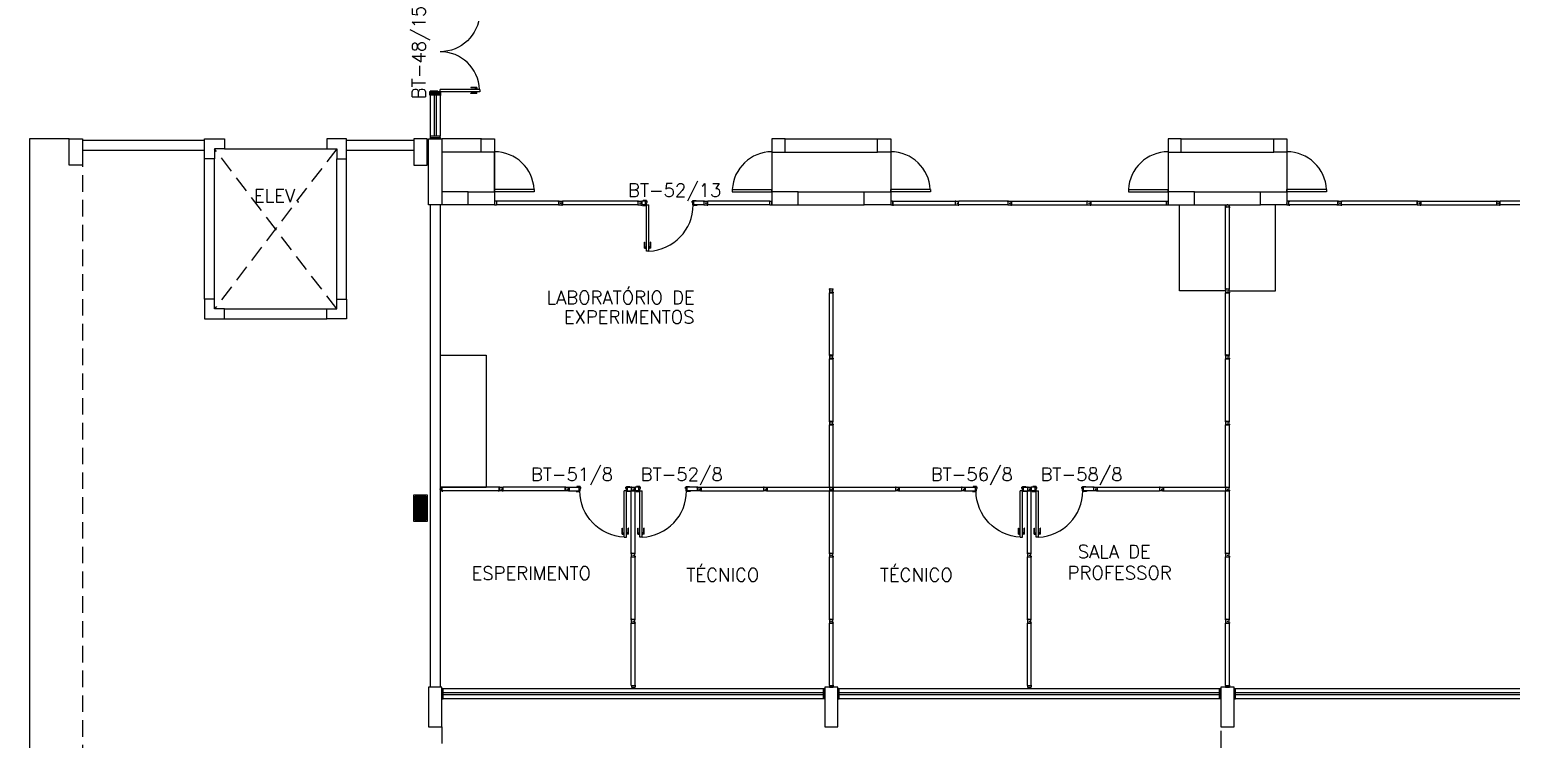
# Model space of a CAD drawing. Header units: millimetres. Extents: x 2069 to 2250, y 1124 to 1284.
# Drawn here: x 2113.95 to 2136.39, y 1190.8 to 1201.54 of the extents above; entities that cross this region are included whole.
import ezdxf

# ---------------------------------------------------------------- set-up
doc = ezdxf.new("R2010")
doc.units = ezdxf.units.MM
doc.linetypes.add('HIDDEN', pattern=[0.375, 0.25, -0.125])
for name, color, linetype in [('ALV', 2, 'Continuous'), ('BANC', 2, 'Continuous'), ('DIV', 2, 'Continuous'), ('DIV2', 2, 'Continuous'), ('ENDEREÇO', 2, 'Continuous'), ('JANELA', 1, 'Continuous'), ('MACANETA', 1, 'Continuous'), ('MARCO', 2, 'Continuous'), ('PAVIMENTO', 1, 'Continuous'), ('PILARES', 3, 'Continuous'), ('PISO', 1, 'Continuous'), ('PORTA', 2, 'Continuous'), ('PROJ', 1, 'HIDDEN'), ('TEXTO', 2, 'Continuous')]:
    doc.layers.add(name, color=color, linetype=linetype)
doc.styles.get("Standard").update_dxf_attribs({"font": 'arial.ttf'})
doc.styles.add('UNB-100', font='simplex.shx', dxfattribs={"height": 0.2})
doc.dimstyles.get("Standard").update_dxf_attribs({"dimtxt": 0.18, "dimasz": 0.18, "dimexe": 0.18, "dimexo": 0.0625, "dimgap": 0.09, "dimtad": 0, "dimtih": 1, "dimtoh": 1, "dimdec": 4, "dimzin": 0, "dimdsep": 46, "dimtxsty": 'Standard', "dimcen": 0.09, "dimadec": 0, "dimazin": 0, "dimtfac": 1, "dimtdec": 4, "dimtofl": 0, "dimtmove": 0, "dimatfit": 3, "dimfxl": 1, "dimtolj": 1, "dimtzin": 0, "dimarcsym": 0})

# ---------------------------------------------------------------- blocks, each defined once
blk = doc.blocks.new('DIV10')
for p, q in [((-0.0051, 0), (0.0051, 0)), ((0, -0.0051), (0, 0.0051)), ((0.0285, 0.0285), (0.9715, 0.0285)), ((0.0285, -0.0285), (0.0285, 0.0285)), ((0.9715, -0.0285), (0.9715, 0.0285)), ((0.9949, 0), (1.0051, 0)), ((1, -0.0051), (1, 0.0051)), ((0.0285, -0.0285), (0.9715, -0.0285))]:
    blk.add_line(p, q)
blk = doc.blocks.new('PL6')
for p, q in [((0, -0.1), (0, 0.1)), ((0, 0.1), (0.6, 0.1)), ((0.6, 0.1), (0.6, -0.1)), ((0.6, -0.1), (0, -0.1))]:
    blk.add_line(p, q)
blk = doc.blocks.new('PL4')
for p, q in [((0, 0.4), (0.2, 0.4)), ((0, 0), (0, 0.4)), ((0.2, 0.4), (0.2, 0)), ((0.2, 0), (0, 0))]:
    blk.add_line(p, q)
blk = doc.blocks.new('IMTT')
for p, q in [((-0.005, 0), (0.005, 0)), ((0.029, 0.029), (0, 0.029)), ((0, -0.028), (0, 0.029)), ((0.029, -0.028), (0, -0.028))]:
    blk.add_line(p, q)
blk = doc.blocks.new('MTT')
for p, q in [((-0.029, 0.018), (-0.029, 0.029)), ((-0.019, 0.029), (-0.029, 0.029)), ((-0.024, 0.018), (-0.029, 0.018)), ((-0.024, 0.018), (-0.024, -0.019)), ((-0.019, 0.024), (-0.019, 0.029)), ((-0.019, 0.024), (0.018, 0.024)), ((-0.005, 0), (0.005, 0)), ((0, -0.005), (0, 0.005)), ((0.018, 0.024), (0.018, 0.029)), ((0.018, 0.029), (0.029, 0.029)), ((0.024, 0.018), (0.029, 0.018)), ((0.024, 0.018), (0.024, -0.019)), ((0.029, 0.018), (0.029, 0.029)), ((-0.029, -0.019), (-0.024, -0.019)), ((-0.029, -0.019), (-0.029, -0.029)), ((-0.019, -0.029), (-0.029, -0.029)), ((0.018, -0.024), (-0.019, -0.024)), ((-0.019, -0.024), (-0.019, -0.029)), ((0.018, -0.024), (0.018, -0.029)), ((0.018, -0.029), (0.029, -0.029)), ((0.029, -0.019), (0.024, -0.019)), ((0.029, -0.019), (0.029, -0.029))]:
    blk.add_line(p, q)
blk = doc.blocks.new('DOOR60')
at = {"layer": 'MACANETA', "color": 1}
for p, q in [((-0.015, -0.465), (-0.01, -0.465)), ((-0.015, -0.555), (-0.015, -0.465)), ((-0.015, -0.555), (0.012, -0.555)), ((-0.01, -0.555), (-0.01, -0.465)), ((-0.01, -0.535), (0.012, -0.535)), ((0.012, -0.563), (0.012, -0.528)), ((0.012, -0.528), (0.015, -0.528)), ((0.012, -0.563), (0.015, -0.563)), ((0.053, -0.528), (0.05, -0.528)), ((0.053, -0.563), (0.05, -0.563)), ((0.053, -0.563), (0.053, -0.528)), ((0.075, -0.535), (0.053, -0.535)), ((0.08, -0.555), (0.053, -0.555)), ((0.08, -0.465), (0.075, -0.465)), ((0.075, -0.555), (0.075, -0.465)), ((0.08, -0.555), (0.08, -0.465))]:
    blk.add_line(p, q, dxfattribs=at)
at = {"layer": 'PORTA'}
for p, q in [((0.015, -0.6), (0.015, 0)), ((0.015, 0), (0.05, 0)), ((0.05, -0.6), (0.05, 0)), ((0.05, -0.6), (0.015, -0.6))]:
    blk.add_line(p, q, dxfattribs=at)
at = {"layer": 'PORTA', "color": 1}
blk.add_arc((0.02, 0), 0.6, 272.866, 0, dxfattribs=at)
blk = doc.blocks.new('PL')
for p, q in [((0.25, 0.25), (0.25, 0.45)), ((0.25, 0.45), (0.45, 0.45)), ((0.45, 0.45), (0.45, 0.25)), ((0.45, 0.25), (0.25, 0.25))]:
    blk.add_line(p, q)
blk = doc.blocks.new('PL10')
for p, q in [((-0.1, 1), (0.1, 1)), ((-0.1, 0), (-0.1, 1)), ((0.1, 1), (0.1, 0)), ((0.1, 0), (-0.1, 0))]:
    blk.add_line(p, q)
blk = doc.blocks.new('DIV12')
for p, q in [((-0.0051, 0), (0.0051, 0)), ((0, -0.0051), (0, 0.0051)), ((0.0285, 0.0285), (1.1715, 0.0285)), ((0.0285, -0.0285), (0.0285, 0.0285)), ((1.1715, -0.0285), (1.1715, 0.0285)), ((1.1949, 0), (1.2051, 0)), ((1.2, -0.0051), (1.2, 0.0051)), ((0.0285, -0.0285), (1.1715, -0.0285))]:
    blk.add_line(p, q)
blk = doc.blocks.new('DIV8')
for p, q in [((0.005, 0), (-0.005, 0)), ((0, 0.005), (0, -0.005)), ((0.024, 0.019), (0.028, 0.019)), ((0.024, 0.017), (0.024, 0.019)), ((0.024, 0.017), (0.028, 0.017)), ((0.028, 0.03), (0.043, 0.03)), ((0.028, 0.03), (0.028, 0.019)), ((0.028, 0.017), (0.028, -0.016)), ((0.769, 0.028), (0.03, 0.028)), ((0.03, 0.028), (0.03, -0.028)), ((0.043, 0.028), (0.043, 0.03)), ((0.757, 0.028), (0.757, 0.03)), ((0.771, 0.03), (0.757, 0.03)), ((0.769, 0.028), (0.769, -0.028)), ((0.771, 0.03), (0.771, 0.019)), ((0.776, 0.019), (0.771, 0.019)), ((0.771, 0.017), (0.771, -0.016)), ((0.776, 0.017), (0.771, 0.017)), ((0.776, 0.017), (0.776, 0.019)), ((0.805, 0), (0.795, 0)), ((0.8, 0.005), (0.8, -0.005)), ((0.024, -0.016), (0.028, -0.016)), ((0.024, -0.019), (0.024, -0.016)), ((0.024, -0.019), (0.028, -0.019)), ((0.028, -0.019), (0.028, -0.03)), ((0.028, -0.03), (0.043, -0.03)), ((0.769, -0.028), (0.03, -0.028)), ((0.043, -0.03), (0.043, -0.028)), ((0.757, -0.03), (0.757, -0.028)), ((0.771, -0.03), (0.757, -0.03)), ((0.776, -0.016), (0.771, -0.016)), ((0.776, -0.019), (0.771, -0.019)), ((0.771, -0.019), (0.771, -0.03)), ((0.776, -0.019), (0.776, -0.016))]:
    blk.add_line(p, q)
blk = doc.blocks.new('DOOR70')
at = {"layer": 'MACANETA', "color": 1}
for p, q in [((-0.015, -0.565), (-0.01, -0.565)), ((-0.015, -0.655), (-0.015, -0.565)), ((-0.015, -0.655), (0.012, -0.655)), ((-0.01, -0.655), (-0.01, -0.565)), ((-0.01, -0.635), (0.012, -0.635)), ((0.012, -0.663), (0.012, -0.628)), ((0.012, -0.628), (0.015, -0.628)), ((0.012, -0.663), (0.015, -0.663)), ((0.053, -0.628), (0.05, -0.628)), ((0.053, -0.663), (0.05, -0.663)), ((0.053, -0.663), (0.053, -0.628)), ((0.075, -0.635), (0.053, -0.635)), ((0.08, -0.655), (0.053, -0.655)), ((0.08, -0.565), (0.075, -0.565)), ((0.075, -0.655), (0.075, -0.565)), ((0.08, -0.655), (0.08, -0.565))]:
    blk.add_line(p, q, dxfattribs=at)
at = {"layer": 'PORTA'}
for p, q in [((0.015, -0.7), (0.015, 0)), ((0.015, 0), (0.05, 0)), ((0.05, -0.7), (0.05, 0)), ((0.05, -0.7), (0.015, -0.7))]:
    blk.add_line(p, q, dxfattribs=at)
at = {"layer": 'PORTA', "color": 1}
blk.add_arc((0.02, 0), 0.7, 272.4563, 0, dxfattribs=at)
blk = doc.blocks.new('*D64')
at = {"layer": 'ALV', "color": 0, "lineweight": -2, "transparency": 16777216}
for p, q in [((2131.993, 1190.928), (2131.993, 1188.865)), ((2150.193, 1190.928), (2150.193, 1188.865)), ((2132.173, 1189.045), (2140.284, 1189.045)), ((2150.013, 1189.045), (2141.902, 1189.045))]:
    blk.add_line(p, q, dxfattribs=at)
at = {"layer": 'ALV', "color": 0, "transparency": 16777216}
for points in [[(2132.173, 1189.075), (2132.173, 1189.015), (2131.993, 1189.045)], [(2150.013, 1189.075), (2150.013, 1189.015), (2150.193, 1189.045)]]:
    blk.add_solid(points, dxfattribs=at)
at = {"layer": 'DEFPOINTS', "color": 0, "transparency": 16777216}
for p in [(2131.993, 1190.99), (2150.193, 1190.99), (2150.193, 1189.045)]:
    blk.add_point(p, dxfattribs=at)
at = {"layer": 'ALV', "color": 0, "transparency": 16777216, "insert": (2141.093, 1189.045), "char_height": 0.2, "attachment_point": 5}
blk.add_mtext('\\A1;{\\H4.5x;FS}', dxfattribs=at)

msp = doc.modelspace()

# ---------------------------------------------------------------- linework, layer by layer
at = {"layer": 'ALV'}
for p, q in [((2120.01885, 1200.59039), (2120.01885, 1200.57039)), ((2120.16885, 1200.59039), (2120.01885, 1200.59039)), ((2120.16885, 1200.57039), (2120.01885, 1200.57039)), ((2120.16885, 1200.59039), (2120.16885, 1200.57039)), ((2116.60325, 1199.86627), (2114.75307, 1199.86627)), ((2119.77325, 1199.86627), (2118.75325, 1199.86627)), ((2120.01885, 1199.91039), (2120.01885, 1199.89039)), ((2120.01885, 1199.91039), (2120.16885, 1199.91039)), ((2120.16885, 1199.91039), (2120.16885, 1199.89039)), ((2120.79361, 1199.89039), (2120.19361, 1199.89039)), ((2125.39325, 1199.89039), (2126.79325, 1199.89039)), ((2131.39325, 1199.89039), (2132.79325, 1199.89039)), ((2116.60325, 1199.71627), (2114.75307, 1199.71627)), ((2116.60325, 1197.46627), (2116.60325, 1199.59039)), ((2116.75325, 1197.46627), (2116.75325, 1199.59039)), ((2118.60325, 1197.46627), (2118.60325, 1199.59039)), ((2119.77325, 1199.71627), (2118.75325, 1199.71627)), ((2118.75325, 1197.46627), (2118.75325, 1199.59039)), ((2120.79361, 1199.69039), (2120.19361, 1199.69039)), ((2120.99361, 1199.09039), (2120.99361, 1199.69039)), ((2125.39325, 1199.69039), (2126.79325, 1199.69039)), ((2131.39325, 1199.69039), (2132.79325, 1199.69039)), ((2120.01825, 1198.89039), (2120.01825, 1191.59039)), ((2120.16825, 1198.89039), (2120.16825, 1191.59039)), ((2120.59361, 1199.09039), (2120.19361, 1199.09039)), ((2120.89361, 1198.89039), (2120.19361, 1198.89039)), ((2125.59325, 1199.09039), (2126.59325, 1199.09039)), ((2125.59325, 1198.89039), (2126.08916, 1198.89039)), ((2126.08916, 1198.89039), (2126.59325, 1198.89039)), ((2131.59325, 1199.09039), (2132.59325, 1199.09039)), ((2131.59325, 1198.89039), (2132.59325, 1198.89039)), ((2116.90325, 1197.31627), (2118.45325, 1197.31627)), ((2116.90325, 1197.16627), (2118.45325, 1197.16627)), ((2120.19325, 1191.56539), (2120.19325, 1191.41539)), ((2125.99325, 1191.41539), (2125.99325, 1191.56539)), ((2126.19325, 1191.56539), (2126.19325, 1191.41539)), ((2131.99325, 1191.41539), (2131.99325, 1191.56539)), ((2132.19325, 1191.56539), (2132.19325, 1191.41539))]:
    msp.add_line(p, q, dxfattribs=at)
at = {"layer": 'BANC', "color": 1}
for p, q in [((2131.36475, 1197.59039), (2131.36475, 1198.89039)), ((2132.82175, 1197.59039), (2132.82175, 1198.89039)), ((2132.06975, 1197.59039), (2131.36475, 1197.59039)), ((2132.11675, 1197.59039), (2132.82175, 1197.59039)), ((2120.16825, 1196.61889), (2120.86825, 1196.61889)), ((2120.86825, 1196.61889), (2120.86825, 1194.61889))]:
    msp.add_line(p, q, dxfattribs=at)
at = {"layer": 'DIV'}
for p, q in [((2132.09835, 1198.89039), (2132.08815, 1198.89039)), ((2132.09325, 1198.88529), (2132.09325, 1198.89549)), ((2132.06275, 1198.86189), (2132.07475, 1198.86189)), ((2132.06275, 1198.86189), (2132.06275, 1198.8475)), ((2132.06475, 1198.8475), (2132.06275, 1198.8475)), ((2132.06475, 1197.62089), (2132.06475, 1198.85989)), ((2132.06475, 1198.85989), (2132.12175, 1198.85989)), ((2132.07675, 1198.86689), (2132.07475, 1198.86689)), ((2132.07475, 1198.86689), (2132.07475, 1198.86189)), ((2132.07675, 1198.86689), (2132.07675, 1198.86189)), ((2132.07675, 1198.86189), (2132.10975, 1198.86189)), ((2132.11175, 1198.86689), (2132.10975, 1198.86689)), ((2132.10975, 1198.86689), (2132.10975, 1198.86189)), ((2132.11175, 1198.86689), (2132.11175, 1198.86189)), ((2132.11175, 1198.86189), (2132.12375, 1198.86189)), ((2132.12175, 1197.62089), (2132.12175, 1198.85989)), ((2132.12375, 1198.8475), (2132.12175, 1198.8475)), ((2132.12375, 1198.86189), (2132.12375, 1198.8475)), ((2132.06275, 1197.61889), (2132.06275, 1197.63327)), ((2132.06475, 1197.63327), (2132.06275, 1197.63327)), ((2132.06275, 1197.61889), (2132.07475, 1197.61889)), ((2132.06475, 1197.62089), (2132.12175, 1197.62089)), ((2132.07475, 1197.61389), (2132.07475, 1197.61889)), ((2132.07675, 1197.61389), (2132.07475, 1197.61389)), ((2132.07675, 1197.61389), (2132.07675, 1197.61889)), ((2132.07675, 1197.61889), (2132.10975, 1197.61889)), ((2132.08815, 1197.59039), (2132.09835, 1197.59039)), ((2132.09325, 1197.58529), (2132.09325, 1197.59549)), ((2132.10975, 1197.61389), (2132.10975, 1197.61889)), ((2132.11175, 1197.61389), (2132.10975, 1197.61389)), ((2132.11175, 1197.61389), (2132.11175, 1197.61889)), ((2132.11175, 1197.61889), (2132.12375, 1197.61889)), ((2132.12375, 1197.63327), (2132.12175, 1197.63327)), ((2132.12375, 1197.61889), (2132.12375, 1197.63327)), ((2120.17335, 1194.59039), (2120.16315, 1194.59039)), ((2120.16825, 1194.58529), (2120.16825, 1194.59549)), ((2120.19175, 1194.60889), (2120.19175, 1194.60689)), ((2120.19175, 1194.60889), (2120.19675, 1194.60889)), ((2120.19175, 1194.60689), (2120.19675, 1194.60689)), ((2120.19175, 1194.57389), (2120.19175, 1194.57189)), ((2120.19175, 1194.57389), (2120.19675, 1194.57389)), ((2120.19175, 1194.57189), (2120.19675, 1194.57189)), ((2120.19675, 1194.60889), (2120.19675, 1194.62089)), ((2120.19675, 1194.62089), (2120.21113, 1194.62089)), ((2120.19675, 1194.57389), (2120.19675, 1194.60689)), ((2120.19675, 1194.55989), (2120.19675, 1194.57189)), ((2120.19675, 1194.55989), (2120.21113, 1194.55989)), ((2120.19875, 1194.56189), (2120.19875, 1194.61889)), ((2120.21113, 1194.62089), (2120.21113, 1194.61889)), ((2120.21113, 1194.56189), (2120.21113, 1194.55989))]:
    msp.add_line(p, q, dxfattribs=at)
at = {"layer": 'DIV2'}
for p, q in [((2123.19835, 1198.91889), (2123.18815, 1198.91889)), ((2123.19325, 1198.92399), (2123.19325, 1198.91379)), ((2123.22175, 1198.94739), (2123.22175, 1198.89039)), ((2123.28075, 1198.94739), (2123.22175, 1198.94739)), ((2123.28075, 1198.89039), (2123.22175, 1198.89039)), ((2123.23575, 1198.89039), (2123.23575, 1198.88039)), ((2123.24575, 1198.95739), (2123.24575, 1198.94739)), ((2123.29575, 1198.95739), (2123.24575, 1198.95739)), ((2123.28075, 1198.94739), (2123.29575, 1198.94739)), ((2123.28075, 1198.89039), (2123.28075, 1198.94739)), ((2123.28075, 1198.89039), (2123.28575, 1198.89039)), ((2123.28575, 1198.89039), (2123.29575, 1198.89039)), ((2123.28575, 1198.88039), (2123.28575, 1198.89039)), ((2123.29575, 1198.94739), (2123.29575, 1198.95739)), ((2123.30575, 1198.94739), (2123.29575, 1198.94739)), ((2123.29575, 1198.92539), (2123.30575, 1198.92539)), ((2123.29575, 1198.89039), (2123.29575, 1198.92539)), ((2123.30575, 1198.92539), (2123.30575, 1198.94739)), ((2123.98575, 1198.94739), (2123.99575, 1198.94739)), ((2123.98575, 1198.92539), (2123.98575, 1198.94739)), ((2123.99575, 1198.92539), (2123.98575, 1198.92539)), ((2123.99575, 1198.95739), (2124.04575, 1198.95739)), ((2123.99575, 1198.94739), (2123.99575, 1198.95739)), ((2124.01075, 1198.94739), (2123.99575, 1198.94739)), ((2123.99575, 1198.89039), (2123.99575, 1198.92539)), ((2124.00575, 1198.89039), (2123.99575, 1198.89039)), ((2124.01075, 1198.89039), (2124.00575, 1198.89039)), ((2124.00575, 1198.88039), (2124.00575, 1198.89039)), ((2124.16475, 1198.94739), (2124.01075, 1198.94739)), ((2124.01075, 1198.89039), (2124.01075, 1198.94739)), ((2124.16475, 1198.89039), (2124.01075, 1198.89039)), ((2124.04575, 1198.95739), (2124.04575, 1198.94739)), ((2124.05575, 1198.89039), (2124.05575, 1198.88039)), ((2124.16475, 1198.94739), (2124.16475, 1198.89039)), ((2124.19835, 1198.91889), (2124.18815, 1198.91889)), ((2124.19325, 1198.92399), (2124.19325, 1198.91379)), ((2126.98815, 1198.91889), (2126.99835, 1198.91889)), ((2126.99325, 1198.92399), (2126.99325, 1198.91379)), ((2127.01675, 1198.93739), (2127.02175, 1198.93739)), ((2127.01675, 1198.93539), (2127.01675, 1198.93739)), ((2127.01675, 1198.93539), (2127.02175, 1198.93539)), ((2127.01675, 1198.90239), (2127.02175, 1198.90239)), ((2127.01675, 1198.90039), (2127.01675, 1198.90239)), ((2127.01675, 1198.90039), (2127.02175, 1198.90039)), ((2127.02175, 1198.94939), (2127.03613, 1198.94939)), ((2127.02175, 1198.94939), (2127.02175, 1198.93739)), ((2127.02175, 1198.93539), (2127.02175, 1198.90239)), ((2127.02175, 1198.90039), (2127.02175, 1198.88839)), ((2127.02375, 1198.94739), (2127.02375, 1198.89039)), ((2128.76475, 1198.94739), (2128.02559, 1198.94739)), ((2128.76475, 1198.89039), (2128.02559, 1198.89039)), ((2134.98815, 1198.91889), (2134.99835, 1198.91889)), ((2134.99325, 1198.92399), (2134.99325, 1198.91379)), ((2135.02175, 1198.94739), (2135.02175, 1198.89039)), ((2135.02175, 1198.94739), (2136.16475, 1198.94739)), ((2135.02175, 1198.89039), (2136.16475, 1198.89039)), ((2136.16475, 1198.94739), (2136.16475, 1198.89039)), ((2136.18815, 1198.91889), (2136.19835, 1198.91889)), ((2136.19325, 1198.92399), (2136.19325, 1198.91379)), ((2123.23575, 1198.88039), (2123.28575, 1198.88039)), ((2124.05575, 1198.88039), (2124.00575, 1198.88039)), ((2127.02175, 1198.88839), (2127.03613, 1198.88839)), ((2122.24075, 1194.62889), (2122.24075, 1194.61889)), ((2122.29075, 1194.62889), (2122.24075, 1194.62889)), ((2122.29075, 1194.61889), (2122.29075, 1194.62889)), ((2122.99075, 1194.62889), (2123.04075, 1194.62889)), ((2122.99075, 1194.61889), (2122.99075, 1194.62889)), ((2123.04075, 1194.62889), (2123.04075, 1194.61889)), ((2123.14575, 1194.62889), (2123.14575, 1194.61889)), ((2123.19575, 1194.62889), (2123.14575, 1194.62889)), ((2123.19575, 1194.61889), (2123.19575, 1194.62889)), ((2123.89575, 1194.62889), (2123.94575, 1194.62889)), ((2123.89575, 1194.61889), (2123.89575, 1194.62889)), ((2123.94575, 1194.62889), (2123.94575, 1194.61889)), ((2128.24075, 1194.62889), (2128.24075, 1194.61889)), ((2128.29075, 1194.62889), (2128.24075, 1194.62889)), ((2128.29075, 1194.61889), (2128.29075, 1194.62889)), ((2128.99075, 1194.62889), (2129.04075, 1194.62889)), ((2128.99075, 1194.61889), (2128.99075, 1194.62889)), ((2129.04075, 1194.62889), (2129.04075, 1194.61889)), ((2129.14575, 1194.62889), (2129.14575, 1194.61889)), ((2129.19575, 1194.62889), (2129.14575, 1194.62889)), ((2129.19575, 1194.61889), (2129.19575, 1194.62889)), ((2129.89575, 1194.62889), (2129.94575, 1194.62889)), ((2129.89575, 1194.61889), (2129.89575, 1194.62889)), ((2129.94575, 1194.62889), (2129.94575, 1194.61889)), ((2120.16825, 1194.61889), (2120.86825, 1194.61889)), ((2121.06275, 1194.61889), (2120.19875, 1194.61889)), ((2121.06275, 1194.56189), (2120.19875, 1194.56189)), ((2121.06475, 1194.62089), (2121.05037, 1194.62089)), ((2121.05037, 1194.62089), (2121.05037, 1194.61889)), ((2121.05037, 1194.56189), (2121.05037, 1194.55989)), ((2121.06475, 1194.55989), (2121.05037, 1194.55989)), ((2121.06275, 1194.56189), (2121.06275, 1194.61889)), ((2121.06475, 1194.60889), (2121.06475, 1194.62089)), ((2121.06975, 1194.60889), (2121.06475, 1194.60889)), ((2121.06475, 1194.57389), (2121.06475, 1194.60689)), ((2121.06975, 1194.60689), (2121.06475, 1194.60689)), ((2121.06975, 1194.57389), (2121.06475, 1194.57389)), ((2121.06475, 1194.55989), (2121.06475, 1194.57189)), ((2121.06975, 1194.57189), (2121.06475, 1194.57189)), ((2121.06975, 1194.60889), (2121.06975, 1194.60689)), ((2121.06975, 1194.57389), (2121.06975, 1194.57189)), ((2121.09835, 1194.59039), (2121.08815, 1194.59039)), ((2121.09325, 1194.58529), (2121.09325, 1194.59549)), ((2122.08815, 1194.59039), (2122.09835, 1194.59039)), ((2122.09325, 1194.59549), (2122.09325, 1194.58529)), ((2122.12175, 1194.61889), (2122.12175, 1194.56189)), ((2122.12175, 1194.61889), (2122.27575, 1194.61889)), ((2122.12175, 1194.56189), (2122.27575, 1194.56189)), ((2122.23075, 1194.56189), (2122.23075, 1194.55189)), ((2122.23075, 1194.55189), (2122.28075, 1194.55189)), ((2122.27575, 1194.61889), (2122.29075, 1194.61889)), ((2122.27575, 1194.56189), (2122.27575, 1194.61889)), ((2122.27575, 1194.56189), (2122.28075, 1194.56189)), ((2122.28075, 1194.56189), (2122.29075, 1194.56189)), ((2122.28075, 1194.55189), (2122.28075, 1194.56189)), ((2122.30075, 1194.61889), (2122.29075, 1194.61889)), ((2122.29075, 1194.59689), (2122.30075, 1194.59689)), ((2122.29075, 1194.56189), (2122.29075, 1194.59689)), ((2122.30075, 1194.59689), (2122.30075, 1194.61889)), ((2122.98075, 1194.61889), (2122.99075, 1194.61889)), ((2122.98075, 1194.59689), (2122.98075, 1194.61889)), ((2122.99075, 1194.59689), (2122.98075, 1194.59689)), ((2123.00575, 1194.61889), (2122.99075, 1194.61889)), ((2122.99075, 1194.56189), (2122.99075, 1194.59689)), ((2123.00075, 1194.56189), (2122.99075, 1194.56189)), ((2123.00575, 1194.56189), (2123.00075, 1194.56189)), ((2123.00075, 1194.55189), (2123.00075, 1194.56189)), ((2123.05075, 1194.55189), (2123.00075, 1194.55189)), ((2123.00575, 1194.61889), (2123.06475, 1194.61889)), ((2123.00575, 1194.56189), (2123.00575, 1194.61889)), ((2123.00575, 1194.56189), (2123.06475, 1194.56189)), ((2123.05075, 1194.56189), (2123.05075, 1194.55189)), ((2123.06475, 1194.61889), (2123.06475, 1194.56189)), ((2123.08815, 1194.59039), (2123.09835, 1194.59039)), ((2123.09835, 1194.59039), (2123.08815, 1194.59039)), ((2123.09325, 1194.59549), (2123.09325, 1194.58529)), ((2123.09325, 1194.59549), (2123.09325, 1194.58529)), ((2123.12175, 1194.61889), (2123.12175, 1194.56189)), ((2123.18075, 1194.61889), (2123.12175, 1194.61889)), ((2123.18075, 1194.56189), (2123.12175, 1194.56189)), ((2123.13575, 1194.56189), (2123.13575, 1194.55189)), ((2123.13575, 1194.55189), (2123.18575, 1194.55189)), ((2123.18075, 1194.61889), (2123.19575, 1194.61889)), ((2123.18075, 1194.56189), (2123.18075, 1194.61889)), ((2123.18075, 1194.56189), (2123.18575, 1194.56189)), ((2123.18575, 1194.56189), (2123.19575, 1194.56189)), ((2123.18575, 1194.55189), (2123.18575, 1194.56189)), ((2123.20575, 1194.61889), (2123.19575, 1194.61889)), ((2123.19575, 1194.59689), (2123.20575, 1194.59689)), ((2123.19575, 1194.56189), (2123.19575, 1194.59689)), ((2123.20575, 1194.59689), (2123.20575, 1194.61889)), ((2123.88575, 1194.61889), (2123.89575, 1194.61889)), ((2123.88575, 1194.59689), (2123.88575, 1194.61889)), ((2123.89575, 1194.59689), (2123.88575, 1194.59689)), ((2123.91075, 1194.61889), (2123.89575, 1194.61889)), ((2123.89575, 1194.56189), (2123.89575, 1194.59689)), ((2123.90575, 1194.56189), (2123.89575, 1194.56189)), ((2123.91075, 1194.56189), (2123.90575, 1194.56189)), ((2123.90575, 1194.55189), (2123.90575, 1194.56189)), ((2123.95575, 1194.55189), (2123.90575, 1194.55189)), ((2124.06475, 1194.61889), (2123.91075, 1194.61889)), ((2123.91075, 1194.56189), (2123.91075, 1194.61889)), ((2124.06475, 1194.56189), (2123.91075, 1194.56189)), ((2123.95575, 1194.56189), (2123.95575, 1194.55189)), ((2124.06475, 1194.61889), (2124.06475, 1194.56189)), ((2124.09835, 1194.59039), (2124.08815, 1194.59039)), ((2124.09325, 1194.59549), (2124.09325, 1194.58529)), ((2128.08815, 1194.59039), (2128.09835, 1194.59039)), ((2128.09325, 1194.59549), (2128.09325, 1194.58529)), ((2128.12175, 1194.61889), (2128.27575, 1194.61889)), ((2128.12175, 1194.61889), (2128.12175, 1194.56189)), ((2128.12175, 1194.56189), (2128.27575, 1194.56189)), ((2128.23075, 1194.56189), (2128.23075, 1194.55189)), ((2128.23075, 1194.55189), (2128.28075, 1194.55189)), ((2128.27575, 1194.61889), (2128.29075, 1194.61889)), ((2128.27575, 1194.56189), (2128.27575, 1194.61889)), ((2128.27575, 1194.56189), (2128.28075, 1194.56189)), ((2128.28075, 1194.56189), (2128.29075, 1194.56189)), ((2128.28075, 1194.55189), (2128.28075, 1194.56189)), ((2128.30075, 1194.61889), (2128.29075, 1194.61889)), ((2128.29075, 1194.59689), (2128.30075, 1194.59689)), ((2128.29075, 1194.56189), (2128.29075, 1194.59689)), ((2128.30075, 1194.59689), (2128.30075, 1194.61889)), ((2128.98075, 1194.61889), (2128.99075, 1194.61889)), ((2128.98075, 1194.59689), (2128.98075, 1194.61889)), ((2128.99075, 1194.59689), (2128.98075, 1194.59689)), ((2129.00575, 1194.61889), (2128.99075, 1194.61889)), ((2128.99075, 1194.56189), (2128.99075, 1194.59689)), ((2129.00075, 1194.56189), (2128.99075, 1194.56189)), ((2129.00575, 1194.56189), (2129.00075, 1194.56189)), ((2129.00075, 1194.55189), (2129.00075, 1194.56189)), ((2129.05075, 1194.55189), (2129.00075, 1194.55189)), ((2129.00575, 1194.61889), (2129.06475, 1194.61889)), ((2129.00575, 1194.56189), (2129.00575, 1194.61889)), ((2129.00575, 1194.56189), (2129.06475, 1194.56189)), ((2129.05075, 1194.56189), (2129.05075, 1194.55189)), ((2129.06475, 1194.61889), (2129.06475, 1194.56189)), ((2129.08815, 1194.59039), (2129.09835, 1194.59039)), ((2129.09835, 1194.59039), (2129.08815, 1194.59039)), ((2129.09325, 1194.59549), (2129.09325, 1194.58529)), ((2129.09325, 1194.59549), (2129.09325, 1194.58529)), ((2129.12175, 1194.61889), (2129.12175, 1194.56189)), ((2129.18075, 1194.61889), (2129.12175, 1194.61889)), ((2129.18075, 1194.56189), (2129.12175, 1194.56189)), ((2129.13575, 1194.56189), (2129.13575, 1194.55189)), ((2129.13575, 1194.55189), (2129.18575, 1194.55189)), ((2129.18075, 1194.61889), (2129.19575, 1194.61889)), ((2129.18075, 1194.56189), (2129.18075, 1194.61889)), ((2129.18075, 1194.56189), (2129.18575, 1194.56189)), ((2129.18575, 1194.56189), (2129.19575, 1194.56189)), ((2129.18575, 1194.55189), (2129.18575, 1194.56189)), ((2129.20575, 1194.61889), (2129.19575, 1194.61889)), ((2129.19575, 1194.59689), (2129.20575, 1194.59689)), ((2129.19575, 1194.56189), (2129.19575, 1194.59689)), ((2129.20575, 1194.59689), (2129.20575, 1194.61889)), ((2129.88575, 1194.61889), (2129.89575, 1194.61889)), ((2129.88575, 1194.59689), (2129.88575, 1194.61889)), ((2129.89575, 1194.59689), (2129.88575, 1194.59689)), ((2129.91075, 1194.61889), (2129.89575, 1194.61889)), ((2129.89575, 1194.56189), (2129.89575, 1194.59689)), ((2129.90575, 1194.56189), (2129.89575, 1194.56189)), ((2129.91075, 1194.56189), (2129.90575, 1194.56189)), ((2129.90575, 1194.55189), (2129.90575, 1194.56189)), ((2129.95575, 1194.55189), (2129.90575, 1194.55189)), ((2130.06475, 1194.61889), (2129.91075, 1194.61889)), ((2129.91075, 1194.56189), (2129.91075, 1194.61889)), ((2130.06475, 1194.56189), (2129.91075, 1194.56189)), ((2129.95575, 1194.56189), (2129.95575, 1194.55189)), ((2130.06475, 1194.61889), (2130.06475, 1194.56189)), ((2130.09835, 1194.59039), (2130.08815, 1194.59039)), ((2130.09325, 1194.59549), (2130.09325, 1194.58529))]:
    msp.add_line(p, q, dxfattribs=at)
at = {"layer": 'JANELA', "color": 3}
for p, q in [((2120.01885, 1200.55039), (2120.01885, 1200.57039)), ((2120.16885, 1200.55039), (2120.01885, 1200.55039)), ((2120.16885, 1200.57039), (2120.16885, 1200.55039)), ((2120.01885, 1199.93039), (2120.01885, 1199.91039)), ((2120.16885, 1199.93039), (2120.01885, 1199.93039)), ((2120.16885, 1199.91039), (2120.16885, 1199.93039)), ((2120.21325, 1191.56539), (2120.19325, 1191.56539)), ((2120.21325, 1191.41539), (2120.21325, 1191.56539)), ((2125.99325, 1191.56539), (2125.97325, 1191.56539)), ((2125.97325, 1191.56539), (2125.99325, 1191.56539)), ((2125.97325, 1191.41539), (2125.97325, 1191.56539)), ((2126.19325, 1191.56539), (2126.21325, 1191.56539)), ((2126.21325, 1191.56539), (2126.19325, 1191.56539)), ((2126.21325, 1191.41539), (2126.21325, 1191.56539)), ((2131.99325, 1191.56539), (2131.97325, 1191.56539)), ((2131.97325, 1191.56539), (2131.99325, 1191.56539)), ((2131.97325, 1191.41539), (2131.97325, 1191.56539)), ((2132.19325, 1191.56539), (2132.21325, 1191.56539)), ((2132.21325, 1191.56539), (2132.19325, 1191.56539)), ((2132.21325, 1191.41539), (2132.21325, 1191.56539)), ((2120.19325, 1191.41539), (2120.21325, 1191.41539)), ((2125.99325, 1191.41539), (2125.97325, 1191.41539)), ((2126.19325, 1191.41539), (2126.21325, 1191.41539)), ((2131.99325, 1191.41539), (2131.97325, 1191.41539)), ((2132.19325, 1191.41539), (2132.21325, 1191.41539))]:
    msp.add_line(p, q, dxfattribs=at)
at = {"layer": 'JANELA'}
for p, q in [((2120.01885, 1200.55039), (2120.01885, 1199.93039)), ((2120.07885, 1200.55039), (2120.07885, 1199.93039)), ((2120.10885, 1200.55039), (2120.10885, 1199.93039)), ((2120.16885, 1200.55039), (2120.16885, 1199.93039)), ((2125.97325, 1191.56539), (2120.21325, 1191.56539)), ((2125.97325, 1191.50539), (2120.21325, 1191.50539)), ((2131.97325, 1191.56539), (2126.21325, 1191.56539)), ((2131.97325, 1191.56539), (2126.21325, 1191.56539)), ((2131.97325, 1191.50539), (2126.21325, 1191.50539)), ((2131.97325, 1191.50539), (2126.21325, 1191.50539)), ((2137.97325, 1191.56539), (2132.21325, 1191.56539)), ((2137.97325, 1191.50539), (2132.21325, 1191.50539)), ((2137.97325, 1191.50539), (2132.21325, 1191.50539)), ((2125.97325, 1191.47539), (2120.21325, 1191.47539)), ((2125.97325, 1191.41539), (2120.21325, 1191.41539)), ((2131.97325, 1191.47539), (2126.21325, 1191.47539)), ((2131.97325, 1191.41539), (2126.21325, 1191.41539)), ((2137.97325, 1191.47539), (2132.21325, 1191.47539)), ((2137.97325, 1191.41539), (2132.21325, 1191.41539))]:
    msp.add_line(p, q, dxfattribs=at)
at = {"layer": 'MARCO'}
for p, q in [((2120.00885, 1200.60539), (2120.00885, 1200.55539)), ((2120.01885, 1200.60539), (2120.00885, 1200.60539)), ((2120.00885, 1200.55539), (2120.01885, 1200.55539)), ((2120.01885, 1200.61539), (2120.01885, 1200.60539)), ((2120.13385, 1200.61539), (2120.01885, 1200.61539)), ((2120.01885, 1200.59039), (2120.01885, 1200.60539)), ((2120.13385, 1200.60539), (2120.13385, 1200.61539)), ((2120.16885, 1200.60539), (2120.13385, 1200.60539)), ((2120.16885, 1200.59539), (2120.16885, 1200.60539)), ((2120.16885, 1200.59039), (2120.16885, 1200.59539)), ((2120.17885, 1200.59539), (2120.16885, 1200.59539)), ((2120.16885, 1200.54539), (2120.17885, 1200.54539)), ((2120.17885, 1200.54539), (2120.17885, 1200.59539))]:
    msp.add_line(p, q, dxfattribs=at)
at = {"layer": 'PAVIMENTO'}
for p, q in [((2113.95325, 1199.89127), (2113.95325, 1172.28127)), ((2114.55325, 1199.89127), (2113.95325, 1199.89127))]:
    msp.add_line(p, q, dxfattribs=at)
at = {"layer": 'PILARES'}
for p, q in [((2119.77325, 1194.50039), (2119.97325, 1194.50039)), ((2119.77325, 1194.10039), (2119.77325, 1194.50039)), ((2119.79325, 1194.48039), (2119.95325, 1194.48039)), ((2119.79325, 1194.12039), (2119.79325, 1194.48039)), ((2119.79325, 1194.47039), (2119.80325, 1194.48039)), ((2119.79325, 1194.45039), (2119.82325, 1194.48039)), ((2119.79325, 1194.43039), (2119.84325, 1194.48039)), ((2119.79325, 1194.41039), (2119.86325, 1194.48039)), ((2119.79325, 1194.39039), (2119.88325, 1194.48039)), ((2119.79325, 1194.37039), (2119.90325, 1194.48039)), ((2119.79325, 1194.35039), (2119.92325, 1194.48039)), ((2119.79325, 1194.33039), (2119.94325, 1194.48039)), ((2119.79325, 1194.31039), (2119.95325, 1194.47039)), ((2119.79325, 1194.29039), (2119.95325, 1194.45039)), ((2119.79325, 1194.27039), (2119.95325, 1194.43039)), ((2119.79325, 1194.25039), (2119.95325, 1194.41039)), ((2119.95325, 1194.48039), (2119.95325, 1194.12039)), ((2119.97325, 1194.50039), (2119.97325, 1194.10039)), ((2119.79325, 1194.23039), (2119.95325, 1194.39039)), ((2119.79325, 1194.21039), (2119.95325, 1194.37039)), ((2119.79325, 1194.19039), (2119.95325, 1194.35039)), ((2119.79325, 1194.17039), (2119.95325, 1194.33039)), ((2119.79325, 1194.15039), (2119.95325, 1194.31039)), ((2119.79325, 1194.13039), (2119.95325, 1194.29039)), ((2119.80325, 1194.12039), (2119.95325, 1194.27039)), ((2119.82325, 1194.12039), (2119.95325, 1194.25039)), ((2119.84325, 1194.12039), (2119.95325, 1194.23039)), ((2119.86325, 1194.12039), (2119.95325, 1194.21039)), ((2119.88325, 1194.12039), (2119.95325, 1194.19039)), ((2119.97325, 1194.10039), (2119.77325, 1194.10039)), ((2119.95325, 1194.12039), (2119.79325, 1194.12039)), ((2119.90325, 1194.12039), (2119.95325, 1194.17039)), ((2119.92325, 1194.12039), (2119.95325, 1194.15039)), ((2119.94325, 1194.12039), (2119.95325, 1194.13039))]:
    msp.add_line(p, q, dxfattribs=at)
for points in [[(2116.90325, 1199.74039), (2116.75325, 1199.74039), (2116.75325, 1199.59039), (2116.60325, 1199.59039), (2116.60325, 1199.89039), (2116.90325, 1199.89039)], [(2118.45325, 1199.74039), (2118.60325, 1199.74039), (2118.60325, 1199.59039), (2118.75325, 1199.59039), (2118.75325, 1199.89039), (2118.45325, 1199.89039)], [(2116.90325, 1197.31627), (2116.75325, 1197.31627), (2116.75325, 1197.46627), (2116.60325, 1197.46627), (2116.60325, 1197.16627), (2116.90325, 1197.16627)], [(2118.45325, 1197.31627), (2118.60325, 1197.31627), (2118.60325, 1197.46627), (2118.75325, 1197.46627), (2118.75325, 1197.16627), (2118.45325, 1197.16627)]]:
    msp.add_lwpolyline(points, close=True, dxfattribs=at)
at = {"layer": 'PISO'}
msp.add_line((2116.90325, 1199.74039), (2118.45325, 1199.74039), dxfattribs=at)
at = {"layer": 'PORTA', "color": 2}
for p, q in [((2120.99325, 1199.69039), (2120.99325, 1199.09039)), ((2120.99325, 1199.69039), (2120.99325, 1199.09039)), ((2125.19325, 1199.69039), (2125.19325, 1199.09039)), ((2125.19325, 1199.69039), (2125.19325, 1199.09039)), ((2126.99325, 1199.69039), (2126.99325, 1199.09039)), ((2126.99325, 1199.69039), (2126.99325, 1199.09039)), ((2131.19325, 1199.69039), (2131.19325, 1199.09039)), ((2131.19325, 1199.69039), (2131.19325, 1199.09039)), ((2132.99325, 1199.69039), (2132.99325, 1199.09039)), ((2132.99325, 1199.69039), (2132.99325, 1199.09039))]:
    msp.add_line(p, q, dxfattribs=at)
at = {"layer": 'PORTA'}
for p, q in [((2121.59326, 1199.12539), (2120.99325, 1199.12539)), ((2121.59326, 1199.12539), (2120.99325, 1199.12539)), ((2120.99325, 1199.09039), (2120.99325, 1199.12539)), ((2120.99325, 1199.09039), (2120.99325, 1199.12539)), ((2121.59326, 1199.12539), (2121.59326, 1199.09039)), ((2121.59326, 1199.12539), (2121.59326, 1199.09039)), ((2124.59325, 1199.12539), (2125.19325, 1199.12539)), ((2124.59325, 1199.12539), (2124.59325, 1199.09039)), ((2124.59325, 1199.12539), (2124.59325, 1199.09039)), ((2124.59325, 1199.12539), (2125.19325, 1199.12539)), ((2125.19325, 1199.09039), (2125.19325, 1199.12539)), ((2125.19325, 1199.09039), (2125.19325, 1199.12539)), ((2127.59326, 1199.12539), (2126.99325, 1199.12539)), ((2126.99325, 1199.09039), (2126.99325, 1199.12539)), ((2126.99325, 1199.09039), (2126.99325, 1199.12539)), ((2127.59326, 1199.12539), (2126.99325, 1199.12539)), ((2127.59326, 1199.12539), (2127.59326, 1199.09039)), ((2127.59326, 1199.12539), (2127.59326, 1199.09039)), ((2130.59325, 1199.12539), (2131.19325, 1199.12539)), ((2130.59325, 1199.12539), (2131.19325, 1199.12539)), ((2130.59325, 1199.12539), (2130.59325, 1199.09039)), ((2130.59325, 1199.12539), (2130.59325, 1199.09039)), ((2131.19325, 1199.09039), (2131.19325, 1199.12539)), ((2131.19325, 1199.09039), (2131.19325, 1199.12539)), ((2133.59326, 1199.12539), (2132.99325, 1199.12539)), ((2133.59326, 1199.12539), (2132.99325, 1199.12539)), ((2132.99325, 1199.09039), (2132.99325, 1199.12539)), ((2132.99325, 1199.09039), (2132.99325, 1199.12539)), ((2133.59326, 1199.12539), (2133.59326, 1199.09039)), ((2133.59326, 1199.12539), (2133.59326, 1199.09039)), ((2121.59326, 1199.09039), (2120.99325, 1199.09039)), ((2121.59326, 1199.09039), (2120.99325, 1199.09039)), ((2124.59325, 1199.09039), (2125.19325, 1199.09039)), ((2124.59325, 1199.09039), (2125.19325, 1199.09039)), ((2127.59326, 1199.09039), (2126.99325, 1199.09039)), ((2127.59326, 1199.09039), (2126.99325, 1199.09039)), ((2130.59325, 1199.09039), (2131.19325, 1199.09039)), ((2130.59325, 1199.09039), (2131.19325, 1199.09039)), ((2133.59326, 1199.09039), (2132.99325, 1199.09039)), ((2133.59326, 1199.09039), (2132.99325, 1199.09039))]:
    msp.add_line(p, q, dxfattribs=at)
at = {"layer": 'PORTA', "color": 1}
for centre, start, end in [((2120.99325, 1199.09539), 2.865991, 90), ((2120.99325, 1199.09539), 2.865991, 90), ((2125.19325, 1199.09539), 90, 177.134009), ((2125.19325, 1199.09539), 90, 177.134009), ((2126.99325, 1199.09539), 2.865991, 90), ((2126.99325, 1199.09539), 2.865991, 90), ((2131.19325, 1199.09539), 90, 177.134009), ((2131.19325, 1199.09539), 90, 177.134009), ((2132.99325, 1199.09539), 2.865991, 90), ((2132.99325, 1199.09539), 2.865991, 90)]:
    msp.add_arc(centre, 0.60001, start, end, dxfattribs=at)
at = {"layer": 'PROJ'}
for p, q in [((2114.75325, 1199.71627), (2114.75325, 1173.08127)), ((2118.60325, 1197.31627), (2116.75325, 1199.74039)), ((2118.60325, 1199.74039), (2116.75325, 1197.31627)), ((2120.19325, 1190.99039), (2120.19325, 1190.00127))]:
    msp.add_line(p, q, dxfattribs=at)

# ---------------------------------------------------------------- block references
at = {"layer": 'DIV'}
for p in [(2123.28075, 1198.89039), (2123.18075, 1194.56189), (2129.18075, 1194.56189)]:
    msp.add_blockref('DOOR70', p, dxfattribs=at)
at = {"layer": 'DIV', "rotation": 270}
msp.add_blockref('IMTT', (2132.09325, 1198.89039), dxfattribs=at)
at = {"layer": 'DIV', "xscale": -1}
for name, p, rotation in [('MTT', (2132.09325, 1197.59039), 180), ('IMTT', (2120.16825, 1194.59039), 180), ('DOOR70', (2129.00575, 1194.56189), 359.9999999948553)]:
    msp.add_blockref(name, p, dxfattribs=dict(at, rotation=rotation))
at = {"layer": 'DIV', "extrusion": (0, 0, -1), "zscale": -1}
msp.add_blockref('DOOR70', (-2123.00575, 1194.56189), dxfattribs=at)
at = {"layer": 'DIV2', "rotation": 180}
for name, p in [('DIV10', (2121.99325, 1198.91889)), ('DIV12', (2123.19325, 1198.91889))]:
    msp.add_blockref(name, p, dxfattribs=at)
at = {"layer": 'DIV2', "xscale": -1}
for name, p, rotation in [('IMTT', (2120.99325, 1198.91889), 180), ('MTT', (2121.99325, 1198.91889), 180), ('MTT', (2123.19325, 1198.91889), 180), ('MTT', (2124.19325, 1198.91889), 180), ('IMTT', (2126.99325, 1198.91889), 180), ('DIV10', (2126.99709, 1198.91889), 180), ('MTT', (2127.99709, 1198.91889), 180), ('MTT', (2128.79325, 1198.91889), 180), ('DIV12', (2128.79325, 1198.91889), 180), ('MTT', (2129.99325, 1198.91889), 180), ('DIV12', (2129.99325, 1198.91889), 180), ('DIV8', (2132.99325, 1198.91889), 180), ('IMTT', (2132.99325, 1198.91889), 180), ('MTT', (2133.79325, 1198.91889), 180), ('MTT', (2134.99325, 1198.91889), 180), ('MTT', (2136.19325, 1198.91889), 180), ('MTT', (2126.09325, 1197.59039), 180), ('DIV10', (2126.09325, 1196.59039), 270), ('DIV10', (2132.09325, 1196.59039), 270), ('MTT', (2126.09325, 1196.59039), 180), ('DIV10', (2126.09325, 1195.59039), 270), ('MTT', (2132.09325, 1196.59039), 180), ('DIV10', (2132.09325, 1195.59039), 270), ('MTT', (2126.09325, 1195.59039), 180), ('DIV10', (2126.09325, 1194.59039), 270), ('MTT', (2132.09325, 1195.59039), 180), ('DIV10', (2132.09325, 1194.59039), 270), ('MTT', (2121.09325, 1194.59039), 180), ('MTT', (2122.09325, 1194.59039), 180), ('MTT', (2123.09325, 1194.59039), 180), ('DIV10', (2123.09325, 1193.59039), 270), ('MTT', (2124.09325, 1194.59039), 180), ('DIV10', (2124.09325, 1194.59039), 180), ('MTT', (2125.09325, 1194.59039), 180), ('DIV10', (2125.09325, 1194.59039), 180), ('MTT', (2126.09325, 1194.59039), 180), ('DIV10', (2126.09325, 1193.59039), 270), ('DIV10', (2126.09325, 1194.59039), 180), ('MTT', (2127.09325, 1194.59039), 180), ('DIV10', (2127.09325, 1194.59039), 180), ('MTT', (2128.09325, 1194.59039), 180), ('MTT', (2129.09325, 1194.59039), 180), ('DIV10', (2129.09325, 1193.59039), 270), ('MTT', (2130.09325, 1194.59039), 180), ('DIV10', (2130.09325, 1194.59039), 180), ('MTT', (2131.09325, 1194.59039), 180), ('DIV10', (2131.09325, 1194.59039), 180), ('MTT', (2132.09325, 1194.59039), 180), ('DIV10', (2132.09325, 1193.59039), 270), ('MTT', (2123.09325, 1193.59039), 180), ('DIV10', (2123.09325, 1192.59039), 270), ('MTT', (2126.09325, 1193.59039), 180), ('DIV10', (2126.09325, 1192.59039), 270), ('MTT', (2129.09325, 1193.59039), 180), ('DIV10', (2129.09325, 1192.59039), 270), ('MTT', (2132.09325, 1193.59039), 180), ('DIV10', (2132.09325, 1192.59039), 270), ('MTT', (2123.09325, 1192.59039), 180), ('MTT', (2126.09325, 1192.59039), 180), ('MTT', (2129.09325, 1192.59039), 180), ('MTT', (2132.09325, 1192.59039), 180), ('DIV10', (2123.09325, 1191.59039), 270), ('DIV10', (2126.09325, 1191.59039), 270), ('DIV10', (2129.09325, 1191.59039), 270), ('DIV10', (2132.09325, 1191.59039), 270), ('IMTT', (2123.09325, 1191.59039), 270), ('IMTT', (2126.09325, 1191.59039), 270), ('IMTT', (2129.09325, 1191.59039), 270), ('IMTT', (2132.09325, 1191.59039), 270)]:
    msp.add_blockref(name, p, dxfattribs=dict(at, rotation=rotation))
for name, p in [('DIV10', (2125.19325, 1198.91889)), ('IMTT', (2125.19325, 1198.91889)), ('IMTT', (2131.19325, 1198.91889)), ('DIV12', (2134.99325, 1198.91889)), ('DIV10', (2137.19325, 1198.91889)), ('DIV10', (2122.09325, 1194.59039))]:
    msp.add_blockref(name, p, dxfattribs=at)
at = {"layer": 'PILARES'}
msp.add_blockref('PL4', (2114.55325, 1199.49312), dxfattribs=at)
at = {"layer": 'PILARES', "xscale": -1}
msp.add_blockref('PL4', (2119.97325, 1199.49312), dxfattribs=at)
at = {"layer": 'PILARES'}
for name, p, rotation in [('PL10', (2120.09325, 1199.89039), 180), ('PL', (2121.24325, 1200.14039), 180), ('PL', (2127.24325, 1200.14039), 180), ('PL', (2133.24325, 1200.14039), 180), ('PL4', (2120.99325, 1198.89039), 90), ('PL4', (2126.99325, 1198.89039), 90), ('PL4', (2132.99325, 1198.89039), 90)]:
    msp.add_blockref(name, p, dxfattribs=dict(at, rotation=rotation))
at = {"layer": 'PILARES', "xscale": -1}
for name, p, rotation in [('PL', (2124.94325, 1200.14039), 180), ('PL', (2130.94325, 1200.14039), 180), ('PL4', (2125.19325, 1198.89039), 270), ('PL4', (2131.19325, 1198.89039), 270), ('PL6', (2120.09325, 1191.59039), 90), ('PL6', (2126.09325, 1191.59039), 90), ('PL6', (2132.09325, 1191.59039), 90)]:
    msp.add_blockref(name, p, dxfattribs=dict(at, rotation=rotation))
at = {"layer": 'PORTA', "xscale": -1, "rotation": 89.99999999742766}
msp.add_blockref('DOOR60', (2120.16885, 1201.8304), dxfattribs=at)
at = {"layer": 'PORTA', "rotation": 90.00000000257235}
msp.add_blockref('DOOR60', (2120.16885, 1200.59039), dxfattribs=at)

# ---------------------------------------------------------------- texts
at = {"layer": 'ENDEREÇO', "style": 'UNB-100'}
msp.add_text('BT-48/15', height=0.2, rotation=90, dxfattribs=at).set_placement((2119.94802, 1200.49143))
for s, p in [('BT-52/13', (2123.01402, 1199.01408)), ('BT-51/8', (2121.54453, 1194.71368)), ('BT-52/8', (2123.20672, 1194.71368)), ('BT-56/8', (2127.59909, 1194.71368)), ('BT-58/8', (2129.26127, 1194.71368))]:
    msp.add_text(s, height=0.2, dxfattribs=at).set_placement(p)
at = {"layer": 'TEXTO', "style": 'UNB-100'}
for s, p in [('ELEV.', (2117.34929, 1198.93032)), ('LABORATÓRIO DE', (2121.77927, 1197.38923)), ('EXPERIMENTOS', (2122.04144, 1197.09456)), ('SALA DE', (2129.8254, 1193.54285)), ('ESPERIMENTO', (2120.64558, 1193.216)), ('TÉCNICO', (2123.89788, 1193.19071)), ('TÉCNICO', (2126.82784, 1193.19071)), ('PROFESSOR', (2129.67183, 1193.22144))]:
    msp.add_text(s, height=0.2, dxfattribs=at).set_placement(p)

# ---------------------------------------------------------------- dimensions: what is measured, and where the dimension line sits
at = {"layer": 'ALV'}
dim = msp.add_linear_dim(base=(2150.19325, 1189.04547), p1=(2131.99325, 1190.99039), p2=(2150.19325, 1190.99039), text='{\\H4.5x;FS}', dimstyle='Standard', override={"dimtxt": 0.2, "dimtix": 1}, dxfattribs=at)
dim.commit()
dim.dimension.update_dxf_attribs({"geometry": '*D64', "text_midpoint": (2141.09325, 1189.04547)})

doc.saveas('drawing.dxf')
